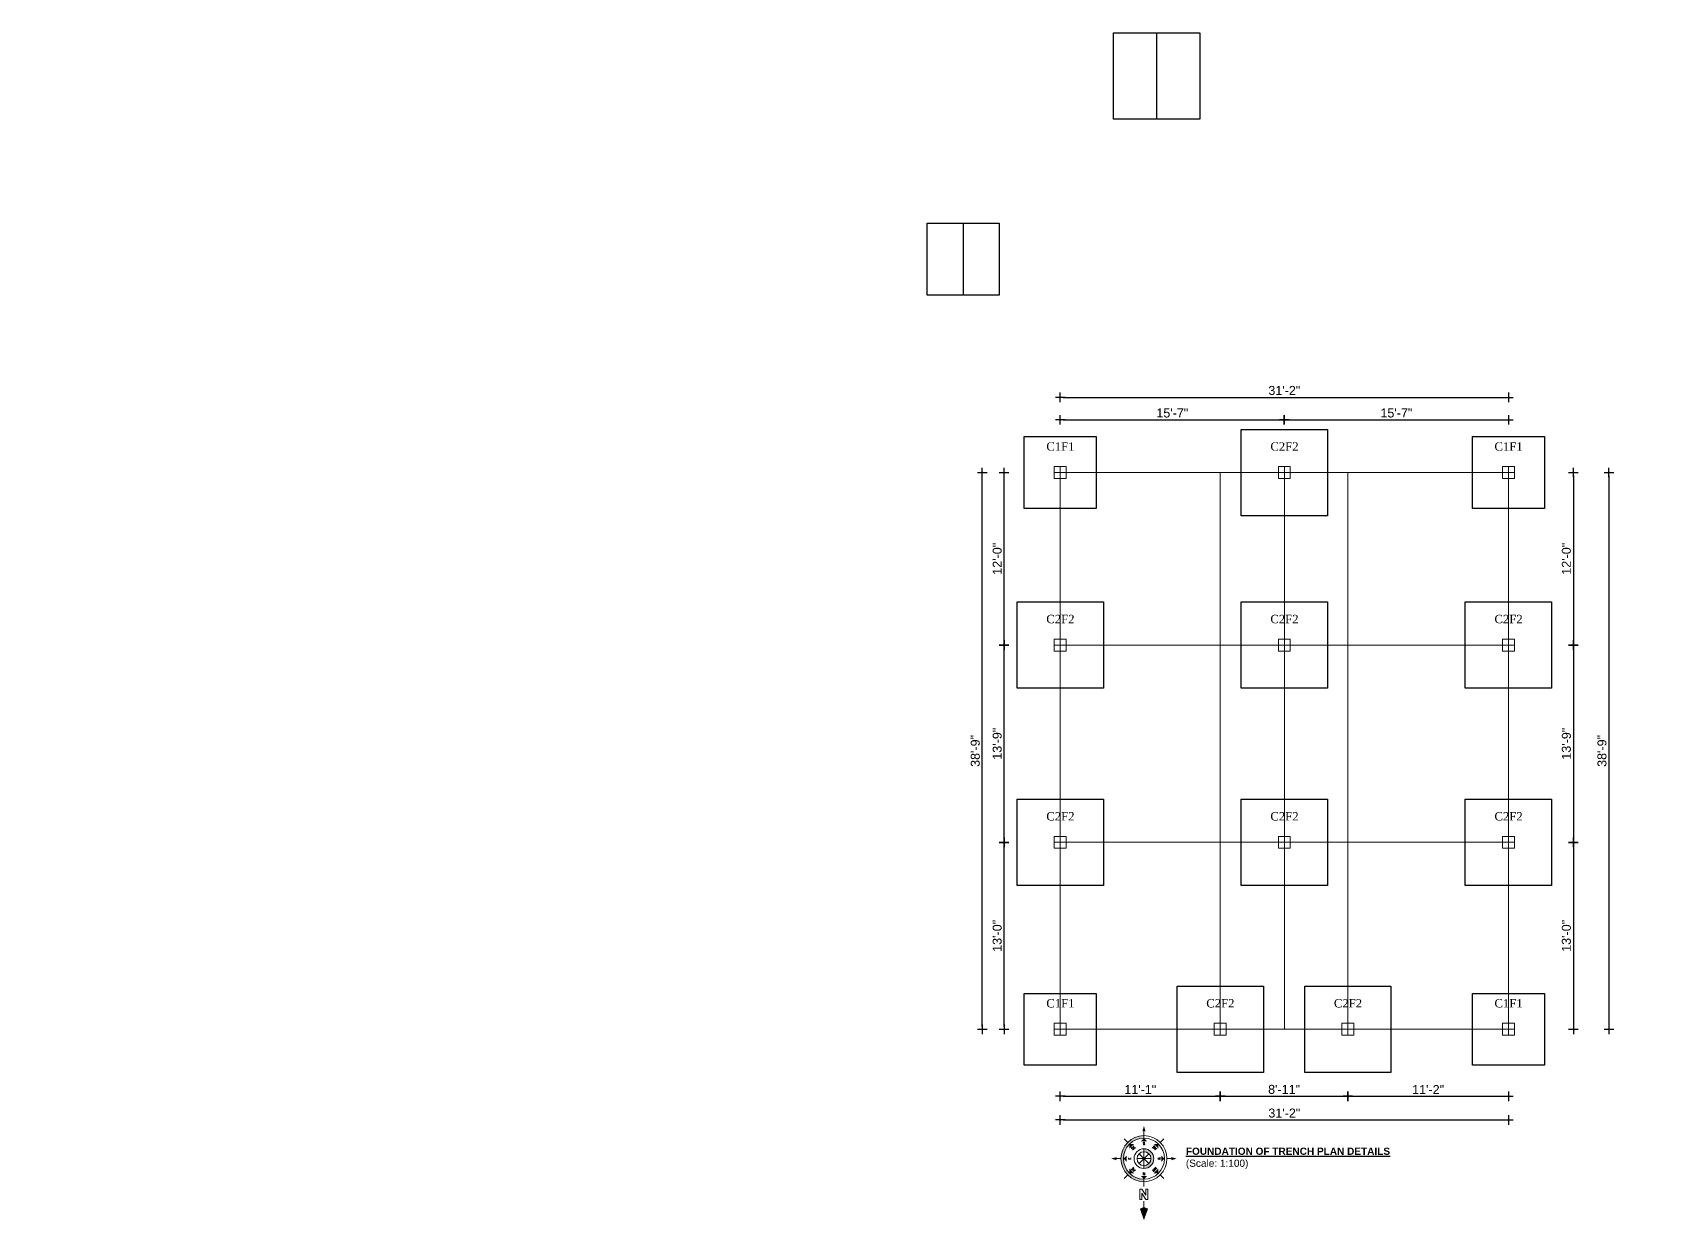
# Model space of a CAD drawing. Header units: inches. Extents: x -4010 to 92088, y -38563 to -1318.
# Drawn here: x 84072 to 85441, y -33559 to -32568 of the extents above; entities that cross this region are included whole.
import ezdxf
from ezdxf.enums import TextEntityAlignment as Align

# ---------------------------------------------------------------- set-up
doc = ezdxf.new("R2010")
doc.units = ezdxf.units.IN
doc.header["$MEASUREMENT"] = 0
doc.header["$PDMODE"] = 99
for name, color, linetype, lineweight in [('DIM', 7, 'Continuous', 15), ('VER', 2, 'Continuous', 20), ('WIN.', 4, 'Continuous', 13)]:
    doc.layers.add(name, color=color, linetype=linetype, lineweight=lineweight)
doc.layers.add('Rod', color=1, linetype='Continuous')
doc.layers.add('TEX', color=7, linetype='Continuous')
doc.styles.add('ARIAL', font='arial.ttf')
doc.styles.add('CAPTION', font='GOTHIC.TTF', dxfattribs={"height": 100})
doc.styles.add('ROMANS', font='romans')
doc.styles.get("Standard").update_dxf_attribs({"font": 'ARIALN.TTF'})
doc.dimstyles.new('3-8', dxfattribs={"dimscale": 1.25, "dimtxt": 6, "dimasz": 2, "dimexe": 0.18, "dimexo": 6, "dimgap": 0, "dimtad": 0, "dimdec": 0, "dimzin": 3, "dimdsep": 46, "dimlunit": 3, "dimtxsty": 'ARIAL', "dimblk": 'DD', "dimcen": 1, "dimse1": 1, "dimse2": 1, "dimclrd": 256, "dimclrt": 256, "dimadec": 0, "dimazin": 0, "dimtfac": 0.5, "dimtdec": 0, "dimtmove": 2, "dimatfit": 0, "dimfxl": 0.18, "dimtvp": 0.75, "dimfrac": 1, "dimtolj": 1, "dimtzin": 0, "dimarcsym": 0})

# ---------------------------------------------------------------- blocks, each defined once
blk = doc.blocks.new('DD')
for p, q in [((-1.6, 0), (1.6, 0)), ((0, 1.6), (0, -1.6))]:
    blk.add_line(p, q)
at = {"const_width": 0.3}
blk.add_lwpolyline([(-0.15, 0, 1), (0.15, 0, 1)], format="xyb", close=True, dxfattribs=at)
blk = doc.blocks.new('*D1281')
at = {"layer": 'Defpoints', "color": 0}
for p in [(91569.9, -32871.4), (72377.3, -33015.4), (91610.9, -33015.4)]:
    blk.add_point(p, dxfattribs=at)
at = {"layer": 'Rod', "lineweight": -2}
blk.add_line((91610.9, -32873.9), (91610.9, -33012.9), dxfattribs=at)
at = {"layer": 'Rod', "lineweight": -2, "xscale": 2.5, "yscale": 2.5, "zscale": 2.5}
for p, rotation in [((91610.9, -32871.4), 90), ((91610.9, -33015.4), 270)]:
    blk.add_blockref('DD', p, dxfattribs=dict(at, rotation=rotation))
at = {"layer": 'Rod', "insert": (91605.1, -32943.4), "char_height": 7.5, "attachment_point": 5, "rotation": 90, "style": 'ARIAL'}
blk.add_mtext('\\A1;12\'-0"', dxfattribs=at)
blk = doc.blocks.new('*D1299')
at = {"layer": 'Defpoints', "color": 0}
for p in [(85116.6, -32891.1), (84929.6, -32930), (85116.6, -32930)]:
    blk.add_point(p, dxfattribs=at)
at = {"layer": 'Rod', "lineweight": -2}
blk.add_line((84932.1, -32891.1), (85114.1, -32891.1), dxfattribs=at)
at = {"layer": 'Rod', "lineweight": -2, "xscale": 2.5, "yscale": 2.5, "zscale": 2.5, "rotation": 180}
blk.add_blockref('DD', (84929.6, -32891.1), dxfattribs=at)
at = {"layer": 'Rod', "lineweight": -2, "xscale": 2.5, "yscale": 2.5, "zscale": 2.5}
blk.add_blockref('DD', (85116.6, -32891.1), dxfattribs=at)
at = {"layer": 'Rod', "insert": (85023.1, -32885.4), "char_height": 7.5, "attachment_point": 5, "style": 'ARIAL'}
blk.add_mtext('\\A1;15\'-7"', dxfattribs=at)
blk = doc.blocks.new('*D1300')
at = {"layer": 'Defpoints', "color": 0}
for p in [(85303.6, -32891.1), (85116.6, -32930), (85303.6, -32930)]:
    blk.add_point(p, dxfattribs=at)
at = {"layer": 'Rod', "lineweight": -2}
blk.add_line((85119.1, -32891.1), (85301.1, -32891.1), dxfattribs=at)
at = {"layer": 'Rod', "lineweight": -2, "xscale": 2.5, "yscale": 2.5, "zscale": 2.5, "rotation": 180}
blk.add_blockref('DD', (85116.6, -32891.1), dxfattribs=at)
at = {"layer": 'Rod', "lineweight": -2, "xscale": 2.5, "yscale": 2.5, "zscale": 2.5}
blk.add_blockref('DD', (85303.6, -32891.1), dxfattribs=at)
at = {"layer": 'Rod', "insert": (85210.1, -32885.4), "char_height": 7.5, "attachment_point": 5, "style": 'ARIAL'}
blk.add_mtext('\\A1;15\'-7"', dxfattribs=at)
blk = doc.blocks.new('*D1301')
at = {"layer": 'Defpoints', "color": 0}
for p in [(84929.6, -33404.6), (85063.1, -33404.6), (85063.1, -33455.4)]:
    blk.add_point(p, dxfattribs=at)
at = {"layer": 'Rod', "lineweight": -2}
blk.add_line((84932.1, -33455.4), (85060.6, -33455.4), dxfattribs=at)
at = {"layer": 'Rod', "lineweight": -2, "xscale": 2.5, "yscale": 2.5, "zscale": 2.5, "rotation": 180}
blk.add_blockref('DD', (84929.6, -33455.4), dxfattribs=at)
at = {"layer": 'Rod', "lineweight": -2, "xscale": 2.5, "yscale": 2.5, "zscale": 2.5}
blk.add_blockref('DD', (85063.1, -33455.4), dxfattribs=at)
at = {"layer": 'Rod', "insert": (84996.4, -33449.8), "char_height": 7.5, "attachment_point": 5, "style": 'ARIAL'}
blk.add_mtext('\\A1;11\'-1"', dxfattribs=at)
blk = doc.blocks.new('*D1302')
at = {"layer": 'Defpoints', "color": 0}
for p in [(85063.1, -33404.6), (85169.6, -33404.6), (85169.6, -33455.4)]:
    blk.add_point(p, dxfattribs=at)
at = {"layer": 'Rod', "lineweight": -2}
blk.add_line((85065.6, -33455.4), (85167.1, -33455.4), dxfattribs=at)
at = {"layer": 'Rod', "lineweight": -2, "xscale": 2.5, "yscale": 2.5, "zscale": 2.5, "rotation": 180}
blk.add_blockref('DD', (85063.1, -33455.4), dxfattribs=at)
at = {"layer": 'Rod', "lineweight": -2, "xscale": 2.5, "yscale": 2.5, "zscale": 2.5}
blk.add_blockref('DD', (85169.6, -33455.4), dxfattribs=at)
at = {"layer": 'Rod', "insert": (85116.4, -33449.7), "char_height": 7.5, "attachment_point": 5, "style": 'ARIAL'}
blk.add_mtext('\\A1;8\'-11"', dxfattribs=at)
blk = doc.blocks.new('*D1303')
at = {"layer": 'Defpoints', "color": 0}
for p in [(85169.6, -33404.6), (85303.6, -33404.6), (85303.6, -33455.4)]:
    blk.add_point(p, dxfattribs=at)
at = {"layer": 'Rod', "lineweight": -2}
blk.add_line((85172.1, -33455.4), (85301.1, -33455.4), dxfattribs=at)
at = {"layer": 'Rod', "lineweight": -2, "xscale": 2.5, "yscale": 2.5, "zscale": 2.5, "rotation": 180}
blk.add_blockref('DD', (85169.6, -33455.4), dxfattribs=at)
at = {"layer": 'Rod', "lineweight": -2, "xscale": 2.5, "yscale": 2.5, "zscale": 2.5}
blk.add_blockref('DD', (85303.6, -33455.4), dxfattribs=at)
at = {"layer": 'Rod', "insert": (85236.6, -33449.8), "char_height": 7.5, "attachment_point": 5, "style": 'ARIAL'}
blk.add_mtext('\\A1;11\'-2"', dxfattribs=at)
blk = doc.blocks.new('*D1304')
at = {"layer": 'Defpoints', "color": 0}
for p in [(84882.7, -33243.6), (84924.6, -33243.6), (84924.6, -33399.6)]:
    blk.add_point(p, dxfattribs=at)
at = {"layer": 'Rod', "lineweight": -2}
blk.add_line((84882.7, -33397.1), (84882.7, -33246.1), dxfattribs=at)
at = {"layer": 'Rod', "lineweight": -2, "xscale": 2.5, "yscale": 2.5, "zscale": 2.5}
for p, rotation in [((84882.7, -33243.6), 90), ((84882.7, -33399.6), 270)]:
    blk.add_blockref('DD', p, dxfattribs=dict(at, rotation=rotation))
at = {"layer": 'Rod', "insert": (84877, -33321.6), "char_height": 7.5, "attachment_point": 5, "rotation": 90, "style": 'ARIAL'}
blk.add_mtext('\\A1;13\'-0"', dxfattribs=at)
blk = doc.blocks.new('*D1305')
at = {"layer": 'Defpoints', "color": 0}
for p in [(84882.7, -33079), (84924.6, -33079), (73551.9, -33243.6)]:
    blk.add_point(p, dxfattribs=at)
at = {"layer": 'Rod', "lineweight": -2}
blk.add_line((84882.7, -33241.1), (84882.7, -33081.5), dxfattribs=at)
at = {"layer": 'Rod', "lineweight": -2, "xscale": 2.5, "yscale": 2.5, "zscale": 2.5}
for p, rotation in [((84882.7, -33079), 90), ((84882.7, -33243.6), 270)]:
    blk.add_blockref('DD', p, dxfattribs=dict(at, rotation=rotation))
at = {"layer": 'Rod', "insert": (84877, -33161.3), "char_height": 7.5, "attachment_point": 5, "rotation": 90, "style": 'ARIAL'}
blk.add_mtext('\\A1;13\'-9"', dxfattribs=at)
blk = doc.blocks.new('*D1306')
at = {"layer": 'Defpoints', "color": 0}
for p in [(84882.7, -32935), (84924.6, -32935), (84924.6, -33079)]:
    blk.add_point(p, dxfattribs=at)
at = {"layer": 'Rod', "lineweight": -2}
blk.add_line((84882.7, -33076.5), (84882.7, -32937.5), dxfattribs=at)
at = {"layer": 'Rod', "lineweight": -2, "xscale": 2.5, "yscale": 2.5, "zscale": 2.5}
for p, rotation in [((84882.7, -32935), 90), ((84882.7, -33079), 270)]:
    blk.add_blockref('DD', p, dxfattribs=dict(at, rotation=rotation))
at = {"layer": 'Rod', "insert": (84877, -33007), "char_height": 7.5, "attachment_point": 5, "rotation": 90, "style": 'ARIAL'}
blk.add_mtext('\\A1;12\'-0"', dxfattribs=at)
blk = doc.blocks.new('*D1307')
at = {"layer": 'Defpoints', "color": 0}
for p in [(85308.6, -32935), (85308.6, -33079), (85357.8, -33079)]:
    blk.add_point(p, dxfattribs=at)
at = {"layer": 'Rod', "lineweight": -2}
blk.add_line((85357.8, -32937.5), (85357.8, -33076.5), dxfattribs=at)
at = {"layer": 'Rod', "lineweight": -2, "xscale": 2.5, "yscale": 2.5, "zscale": 2.5}
for p, rotation in [((85357.8, -32935), 90), ((85357.8, -33079), 270)]:
    blk.add_blockref('DD', p, dxfattribs=dict(at, rotation=rotation))
at = {"layer": 'Rod', "insert": (85352, -33007), "char_height": 7.5, "attachment_point": 5, "rotation": 90, "style": 'ARIAL'}
blk.add_mtext('\\A1;12\'-0"', dxfattribs=at)
blk = doc.blocks.new('*D1308')
at = {"layer": 'Defpoints', "color": 0}
for p in [(73935.9, -33079), (73985.1, -33243.6), (85308.6, -33243.6)]:
    blk.add_point(p, dxfattribs=at)
at = {"layer": 'Rod', "lineweight": -2}
blk.add_line((73985.1, -33081.5), (73985.1, -33241.1), dxfattribs=at)
at = {"layer": 'Rod', "lineweight": -2, "xscale": 2.5, "yscale": 2.5, "zscale": 2.5}
for p, rotation in [((73985.1, -33079), 90), ((73985.1, -33243.6), 270)]:
    blk.add_blockref('DD', p, dxfattribs=dict(at, rotation=rotation))
at = {"layer": 'Rod', "insert": (73979.4, -33161.3), "char_height": 7.5, "attachment_point": 5, "rotation": 90, "style": 'ARIAL'}
blk.add_mtext('\\A1;13\'-9"', dxfattribs=at)
blk = doc.blocks.new('*D1309')
at = {"layer": 'Defpoints', "color": 0}
for p in [(85308.6, -33243.6), (85308.6, -33399.6), (85357.8, -33399.6)]:
    blk.add_point(p, dxfattribs=at)
at = {"layer": 'Rod', "lineweight": -2}
blk.add_line((85357.8, -33246.1), (85357.8, -33397.1), dxfattribs=at)
at = {"layer": 'Rod', "lineweight": -2, "xscale": 2.5, "yscale": 2.5, "zscale": 2.5}
for p, rotation in [((85357.8, -33243.6), 90), ((85357.8, -33399.6), 270)]:
    blk.add_blockref('DD', p, dxfattribs=dict(at, rotation=rotation))
at = {"layer": 'Rod', "insert": (85352, -33321.6), "char_height": 7.5, "attachment_point": 5, "rotation": 90, "style": 'ARIAL'}
blk.add_mtext('\\A1;13\'-0"', dxfattribs=at)
blk = doc.blocks.new('*D1219')
at = {"layer": 'Defpoints', "color": 0}
for p in [(85303.6, -32872.3), (84929.6, -32930), (85303.6, -32930)]:
    blk.add_point(p, dxfattribs=at)
at = {"layer": 'Rod', "lineweight": -2}
blk.add_line((84932.1, -32872.3), (85301.1, -32872.3), dxfattribs=at)
at = {"layer": 'Rod', "lineweight": -2, "xscale": 2.5, "yscale": 2.5, "zscale": 2.5, "rotation": 180}
blk.add_blockref('DD', (84929.6, -32872.3), dxfattribs=at)
at = {"layer": 'Rod', "lineweight": -2, "xscale": 2.5, "yscale": 2.5, "zscale": 2.5}
blk.add_blockref('DD', (85303.6, -32872.3), dxfattribs=at)
at = {"layer": 'Rod', "insert": (85116.6, -32866.6), "char_height": 7.5, "attachment_point": 5, "style": 'ARIAL'}
blk.add_mtext('\\A1;31\'-2"', dxfattribs=at)
blk = doc.blocks.new('*D1310')
at = {"layer": 'Defpoints', "color": 0}
for p in [(85308.6, -32935), (73935.9, -33399.6), (85387.5, -33399.6)]:
    blk.add_point(p, dxfattribs=at)
at = {"layer": 'Rod', "lineweight": -2}
blk.add_line((85387.5, -32937.5), (85387.5, -33397.1), dxfattribs=at)
at = {"layer": 'Rod', "lineweight": -2, "xscale": 2.5, "yscale": 2.5, "zscale": 2.5}
for p, rotation in [((85387.5, -32935), 90), ((85387.5, -33399.6), 270)]:
    blk.add_blockref('DD', p, dxfattribs=dict(at, rotation=rotation))
at = {"layer": 'Rod', "insert": (85381.7, -33167.3), "char_height": 7.5, "attachment_point": 5, "rotation": 90, "style": 'ARIAL'}
blk.add_mtext('\\A1;38\'-9"', dxfattribs=at)
blk = doc.blocks.new('*D1220')
at = {"layer": 'Defpoints', "color": 0}
for p in [(84929.6, -33404.6), (85303.6, -33404.6), (85303.6, -33475.2)]:
    blk.add_point(p, dxfattribs=at)
at = {"layer": 'Rod', "lineweight": -2}
blk.add_line((84932.1, -33475.2), (85301.1, -33475.2), dxfattribs=at)
at = {"layer": 'Rod', "lineweight": -2, "xscale": 2.5, "yscale": 2.5, "zscale": 2.5, "rotation": 180}
blk.add_blockref('DD', (84929.6, -33475.2), dxfattribs=at)
at = {"layer": 'Rod', "lineweight": -2, "xscale": 2.5, "yscale": 2.5, "zscale": 2.5}
blk.add_blockref('DD', (85303.6, -33475.2), dxfattribs=at)
at = {"layer": 'Rod', "insert": (85116.6, -33469.5), "char_height": 7.5, "attachment_point": 5, "style": 'ARIAL'}
blk.add_mtext('\\A1;31\'-2"', dxfattribs=at)
blk = doc.blocks.new('*D1221')
at = {"layer": 'Defpoints', "color": 0}
for p in [(84864.5, -32935), (84924.6, -32935), (84924.6, -33399.6)]:
    blk.add_point(p, dxfattribs=at)
at = {"layer": 'Rod', "lineweight": -2}
blk.add_line((84864.5, -33397.1), (84864.5, -32937.5), dxfattribs=at)
at = {"layer": 'Rod', "lineweight": -2, "xscale": 2.5, "yscale": 2.5, "zscale": 2.5}
for p, rotation in [((84864.5, -32935), 90), ((84864.5, -33399.6), 270)]:
    blk.add_blockref('DD', p, dxfattribs=dict(at, rotation=rotation))
at = {"layer": 'Rod', "insert": (84858.7, -33167.3), "char_height": 7.5, "attachment_point": 5, "rotation": 90, "style": 'ARIAL'}
blk.add_mtext('\\A1;38\'-9"', dxfattribs=at)
blk = doc.blocks.new('*D1312')
at = {"layer": 'Defpoints', "color": 0}
for p in [(87548.3, -32930), (76175.6, -33452.6), (87573.4, -33452.6)]:
    blk.add_point(p, dxfattribs=at)
at = {"layer": 'Rod', "lineweight": -2}
blk.add_line((87573.4, -32932.5), (87573.4, -33450.1), dxfattribs=at)
at = {"layer": 'Rod', "lineweight": -2, "xscale": 2.5, "yscale": 2.5, "zscale": 2.5}
for p, rotation in [((87573.4, -32930), 90), ((87573.4, -33452.6), 270)]:
    blk.add_blockref('DD', p, dxfattribs=dict(at, rotation=rotation))
at = {"layer": 'Rod', "insert": (87567.7, -33191.3), "char_height": 7.5, "attachment_point": 5, "rotation": 90, "style": 'ARIAL'}
blk.add_mtext('\\A1;43\'-7"', dxfattribs=at)
blk = doc.blocks.new('Anno_North_J_Metric')
at = {"linetype": 'ByBlock', "lineweight": -2}
h = blk.add_hatch(color=0, dxfattribs=at)
h.paths.add_polyline_path([(-4.17, 0), (-4.68, 0, 1), (4.68, 0), (4.17, 0, -1)])
h.paths.add_polyline_path([(1.41, 0), (2, 0, 1), (-2, 0), (-1.41, 0, -1)])
at = {"color": 0, "linetype": 'ByBlock', "lineweight": -2}
for p, q in [((-3.31, 3.31), (-4.01, 4.01)), ((0, 4.68), (0, 5.67)), ((3.31, 3.31), (4.01, 4.01)), ((-4.68, 0), (-5.67, 0)), ((-4.68, 0), (-4.17, 0)), ((-1.41, 0), (-2, 0)), ((-1.41, 0), (1.41, 0)), ((1.41, 0), (-1.41, 0)), ((-1, 1), (1, -1)), ((-1, -1), (1, 1)), ((1, -1), (-1, 1)), ((1, 1), (-1, -1)), ((0, 1.41), (0, -1.41)), ((0, -1.41), (0, 1.41)), ((1.41, 0), (2, 0)), ((4.68, 0), (4.17, 0)), ((4.68, 0), (5.67, 0)), ((6.17, 0.4), (6.17, 0.82)), ((6.17, 0.82), (8.27, 0.82)), ((7.43, 0.4), (6.17, 0.4)), ((6.17, -0.44), (7.43, 0.4)), ((8.27, 0.4), (7.01, -0.44)), ((8.27, 0.82), (8.27, 0.4)), ((8.67, 0), (9.83, 0)), ((-3.31, -3.31), (-4.01, -4.01)), ((3.31, -3.31), (4.01, -4.01)), ((6.17, -0.86), (6.17, -0.44)), ((8.27, -0.86), (6.17, -0.86)), ((7.01, -0.44), (8.27, -0.44)), ((8.27, -0.44), (8.27, -0.86)), ((0, -4.68), (0, -5.67))]:
    blk.add_line(p, q, dxfattribs=at)
for radius in [4.68, 4.17, 2, 1.41]:
    blk.add_circle((0, 0), radius, dxfattribs=at)
for points in [[(-0.33, 5.5), (0, 5.67), (0, 6.67)], [(0, 6.67), (0.33, 5.5), (0, 5.67)], [(0, 4.17), (0.67, 3.5), (-0.67, 3.5)], [(-6.67, 0), (-5.5, 0.33), (-5.67, 0)], [(-5.5, -0.33), (-5.67, 0), (-6.67, 0)], [(-4.17, 0), (-3.5, 0.67), (-3.5, -0.67)], [(-2.95, 2.95), (-2, 2.95), (-2.95, 2)], [(2.95, 2.95), (2.95, 2), (2, 2.95)], [(4.17, 0), (3.5, -0.67), (3.5, 0.67)], [(12.5, 0), (10.17, 0.83), (9.83, 0)], [(9.83, 0), (10.17, -0.83), (12.5, 0)], [(-2.95, -2.95), (-2.95, -2), (-2, -2.95)], [(2.95, -2.95), (2, -2.95), (2.95, -2)], [(0, -4.17), (-0.67, -3.5), (0.67, -3.5)], [(0, -6.67), (-0.33, -5.5), (0, -5.67)], [(0.33, -5.5), (0, -5.67), (0, -6.67)]]:
    blk.add_solid(points, dxfattribs=at)
at = {"color": 0, "linetype": 'ByBlock', "lineweight": -2, "style": 'ROMANS'}
blk.add_text('W', height=0.5, dxfattribs=at).set_placement((0, 2.83), align=Align.CENTER)
for s, rotation, p in [('S', 270, (-3.33, 0)), ('SW', 45, (-2, 2)), ('NW', 315, (2, 2)), ('N', 270, (2.83, 0)), ('SE', 135, (-2, -2)), ('E', 180, (0, -2.67)), ('NE', 225, (2, -2))]:
    blk.add_text(s, height=0.5, rotation=rotation, dxfattribs=at).set_placement(p, align=Align.CENTER)
blk = doc.blocks.new('*D1342')
at = {"layer": 'Defpoints', "color": 0}
for p in [(85308.6, -33079), (85308.6, -33243.6), (85357.8, -33243.6)]:
    blk.add_point(p, dxfattribs=at)
at = {"layer": 'Rod', "lineweight": -2}
blk.add_line((85357.8, -33081.5), (85357.8, -33241.1), dxfattribs=at)
at = {"layer": 'Rod', "lineweight": -2, "xscale": 2.5, "yscale": 2.5, "zscale": 2.5}
for p, rotation in [((85357.8, -33079), 90), ((85357.8, -33243.6), 270)]:
    blk.add_blockref('DD', p, dxfattribs=dict(at, rotation=rotation))
at = {"layer": 'Rod', "insert": (85352, -33161.3), "char_height": 7.5, "attachment_point": 5, "rotation": 90, "style": 'ARIAL'}
blk.add_mtext('\\A1;13\'-9"', dxfattribs=at)

msp = doc.modelspace()

# ---------------------------------------------------------------- linework, layer by layer
at = {"layer": 'Rod'}
for p, q in [((84973.968, -32568.179), (85045.968, -32568.179)), ((84973.968, -32640.179), (84973.968, -32568.179)), ((85009.968, -32568.179), (85009.968, -32640.179)), ((85045.968, -32568.179), (85045.968, -32640.179)), ((85045.968, -32640.179), (84973.968, -32640.179)), ((84818.495, -32726.952), (84878.495, -32726.952)), ((84818.495, -32786.952), (84818.495, -32726.952)), ((84848.495, -32726.952), (84848.495, -32786.952)), ((84878.495, -32726.952), (84878.495, -32786.952)), ((84878.495, -32786.952), (84818.495, -32786.952))]:
    msp.add_line(p, q, dxfattribs=at)
for points in [[(84973.968, -32568.179), (85045.968, -32568.179), (85045.968, -32640.179), (84973.968, -32640.179)], [(84818.495, -32726.952), (84878.495, -32726.952), (84878.495, -32786.952), (84818.495, -32786.952)], [(84899.608, -32905.031), (84959.608, -32905.031), (84959.608, -32965.031), (84899.608, -32965.031)], [(85080.608, -32899.031), (85152.608, -32899.031), (85152.608, -32971.031), (85080.608, -32971.031)], [(85273.608, -32905.031), (85333.608, -32905.031), (85333.608, -32965.031), (85273.608, -32965.031)], [(84893.608, -33042.995), (84965.608, -33042.995), (84965.608, -33114.995), (84893.608, -33114.995)], [(85080.608, -33042.995), (85152.608, -33042.995), (85152.608, -33114.995), (85080.608, -33114.995)], [(85267.608, -33042.995), (85339.608, -33042.995), (85339.608, -33114.995), (85267.608, -33114.995)], [(84893.608, -33207.564), (84965.608, -33207.564), (84965.608, -33279.564), (84893.608, -33279.564)], [(85080.608, -33207.564), (85152.608, -33207.564), (85152.608, -33279.564), (85080.608, -33279.564)], [(85267.608, -33207.564), (85339.608, -33207.564), (85339.608, -33279.564), (85267.608, -33279.564)], [(84899.608, -33369.564), (84959.608, -33369.564), (84959.608, -33429.564), (84899.608, -33429.564)], [(85027.102, -33363.564), (85099.102, -33363.564), (85099.102, -33435.564), (85027.102, -33435.564)], [(85133.608, -33363.564), (85205.608, -33363.564), (85205.608, -33435.564), (85133.608, -33435.564)], [(85273.608, -33369.564), (85333.608, -33369.564), (85333.608, -33429.564), (85273.608, -33429.564)]]:
    msp.add_lwpolyline(points, close=True, dxfattribs=at)
at = {"layer": 'VER'}
for points in [[(84924.608, -32930.031), (84934.608, -32930.031), (84934.608, -32940.031), (84924.608, -32940.031)], [(85111.608, -32930.031), (85121.608, -32930.031), (85121.608, -32940.031), (85111.608, -32940.031)], [(85298.608, -32930.031), (85308.608, -32930.031), (85308.608, -32940.031), (85298.608, -32940.031)], [(84924.608, -33073.995), (84934.608, -33073.995), (84934.608, -33083.995), (84924.608, -33083.995)], [(85111.608, -33073.995), (85121.608, -33073.995), (85121.608, -33083.995), (85111.608, -33083.995)], [(85298.608, -33073.995), (85308.608, -33073.995), (85308.608, -33083.995), (85298.608, -33083.995)], [(84924.608, -33238.564), (84934.608, -33238.564), (84934.608, -33248.564), (84924.608, -33248.564)], [(85111.608, -33238.564), (85121.608, -33238.564), (85121.608, -33248.564), (85111.608, -33248.564)], [(85298.608, -33238.564), (85308.608, -33238.564), (85308.608, -33248.564), (85298.608, -33248.564)], [(84924.608, -33394.564), (84934.608, -33394.564), (84934.608, -33404.564), (84924.608, -33404.564)], [(85058.102, -33394.564), (85068.102, -33394.564), (85068.102, -33404.564), (85058.102, -33404.564)], [(85164.608, -33394.564), (85174.608, -33394.564), (85174.608, -33404.564), (85164.608, -33404.564)], [(85298.608, -33394.564), (85308.608, -33394.564), (85308.608, -33404.564), (85298.608, -33404.564)]]:
    msp.add_lwpolyline(points, close=True, dxfattribs=at)
at = {"layer": 'WIN.'}
for p, q in [((85308.608, -32935.031), (84924.608, -32935.031)), ((84929.608, -32930.031), (84929.608, -33404.564)), ((85063.102, -33404.564), (85063.102, -32935.031)), ((85116.608, -32930.031), (85116.608, -33399.564)), ((85169.608, -33404.564), (85169.608, -32935.031)), ((85303.608, -33404.564), (85303.608, -32930.031)), ((84924.608, -33078.995), (85308.608, -33078.995)), ((84924.608, -33243.564), (85308.608, -33243.564)), ((84924.608, -33399.564), (85308.608, -33399.564))]:
    msp.add_line(p, q, dxfattribs=at)

# ---------------------------------------------------------------- block references
at = {"layer": 'DIM', "ltscale": 500000, "xscale": 4.107415312464582, "yscale": 4.107415312464582, "zscale": 4.107415327752908, "rotation": 270}
msp.add_blockref('Anno_North_J_Metric', (84999.452, -33507.467), dxfattribs=at)

# ---------------------------------------------------------------- texts
at = {"layer": 'TEX', "char_height": 7, "attachment_point": 3, "style": 'CAPTION'}
for s, insert in [('{\\fTimes New Roman|b0|i0|c0|p18;C1F1}', (84941.492, -32909.792)), ('{\\fTimes New Roman|b0|i0|c0|p18;C2F2}', (85128.492, -32909.792)), ('{\\fTimes New Roman|b0|i0|c0|p18;C1F1}', (85315.492, -32909.792)), ('{\\fTimes New Roman|b0|i0|c0|p18;C2F2}', (84941.492, -33053.756)), ('{\\fTimes New Roman|b0|i0|c0|p18;C2F2}', (85128.492, -33053.756)), ('{\\fTimes New Roman|b0|i0|c0|p18;C2F2}', (85315.492, -33053.756)), ('{\\fTimes New Roman|b0|i0|c0|p18;C2F2}', (84941.492, -33218.324)), ('{\\fTimes New Roman|b0|i0|c0|p18;C2F2}', (85128.492, -33218.324)), ('{\\fTimes New Roman|b0|i0|c0|p18;C2F2}', (85315.492, -33218.324)), ('{\\fTimes New Roman|b0|i0|c0|p18;C1F1}', (84941.492, -33374.324)), ('{\\fTimes New Roman|b0|i0|c0|p18;C2F2}', (85074.985, -33374.324)), ('{\\fTimes New Roman|b0|i0|c0|p18;C2F2}', (85181.492, -33374.324)), ('{\\fTimes New Roman|b0|i0|c0|p18;C1F1}', (85315.492, -33374.324))]:
    msp.add_mtext(s, dxfattribs=dict(at, insert=insert))
at = {"layer": 'TEX', "color": 7, "lineweight": 25, "insert": (85034.432, -33507.193), "char_height": 6, "width": 310.18894, "attachment_point": 4}
msp.add_mtext('{\\fArial Rounded MT Bold|b0|i0|c0|p34;\\LFOUNDATION OF TRENCH PLAN DETAILS\\P\\fArial|b0|i0|c0|p34;\\l\\C256;(Scale: 1:100)}', dxfattribs=at)

# ---------------------------------------------------------------- dimensions: what is measured, and where the dimension line sits
at = {"layer": 'Rod'}
for base, p1, p2, picture, middle in [((91610.879, -33015.36), (91569.871, -32871.36), (72377.328, -33015.36), '*D1281', (91605.135, -32943.36)), ((85387.491, -33399.564), (85308.608, -32935.031), (73935.926, -33399.564), '*D1310', (85381.744, -33167.297)), ((87573.442, -33452.564), (87548.278, -32930.031), (76175.595, -33452.564), '*D1312', (87567.694, -33191.297)), ((84864.461, -32935.031), (84924.608, -33399.564), (84924.608, -32935.031), '*D1221', (84858.714, -33167.297)), ((84882.721, -32935.031), (84924.608, -33078.995), (84924.608, -32935.031), '*D1306', (84876.977, -33007.013)), ((85357.781, -33078.995), (85308.608, -32935.031), (85308.608, -33078.995), '*D1307', (85352.037, -33007.013)), ((84882.721, -33078.995), (73551.926, -33243.564), (84924.608, -33078.995), '*D1305', (84876.973, -33161.28)), ((73985.099, -33243.564), (73935.926, -33078.995), (85308.608, -33243.564), '*D1308', (73979.351, -33161.28)), ((85357.781, -33243.564), (85308.608, -33078.995), (85308.608, -33243.564), '*D1342', (85352.033, -33161.28)), ((84882.721, -33243.564), (84924.608, -33399.564), (84924.608, -33243.564), '*D1304', (84876.973, -33321.564)), ((85357.781, -33399.564), (85308.608, -33243.564), (85308.608, -33399.564), '*D1309', (85352.033, -33321.564))]:
    dim = msp.add_linear_dim(base=base, p1=p1, p2=p2, angle=90, dimstyle='3-8', dxfattribs=at)
    dim.commit()
    dim.dimension.update_dxf_attribs({"geometry": picture, "text_midpoint": middle})
for base, p1, p2, picture, middle in [((85303.608, -32872.319), (84929.608, -32930.031), (85303.608, -32930.031), '*D1219', (85116.608, -32866.571)), ((85116.608, -32891.136), (84929.608, -32930.031), (85116.608, -32930.031), '*D1299', (85023.108, -32885.392)), ((85303.608, -32891.136), (85116.608, -32930.031), (85303.608, -32930.031), '*D1300', (85210.108, -32885.392)), ((85063.102, -33455.438), (84929.608, -33404.564), (85063.102, -33404.564), '*D1301', (84996.355, -33449.79)), ((85303.608, -33475.214), (84929.608, -33404.564), (85303.608, -33404.564), '*D1220', (85116.608, -33469.466)), ((85169.608, -33455.438), (85063.102, -33404.564), (85169.608, -33404.564), '*D1302', (85116.355, -33449.694)), ((85303.608, -33455.438), (85169.608, -33404.564), (85303.608, -33404.564), '*D1303', (85236.608, -33449.79))]:
    dim = msp.add_linear_dim(base=base, p1=p1, p2=p2, dimstyle='3-8', dxfattribs=at)
    dim.commit()
    dim.dimension.update_dxf_attribs({"geometry": picture, "text_midpoint": middle})

doc.saveas('drawing.dxf')
